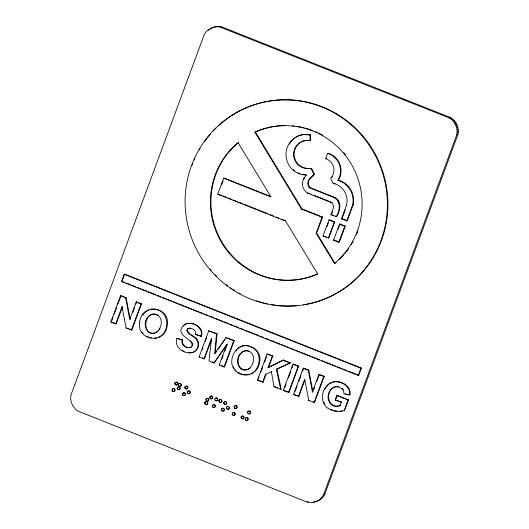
<?xml version="1.0" encoding="UTF-8"?>
<svg xmlns="http://www.w3.org/2000/svg" width="529" height="529" viewBox="0 0 529 529"><rect width="100%" height="100%" fill="white"/><g stroke="black" fill="none" stroke-linecap="round" stroke-linejoin="round"><path stroke-width="0.79" d="M309.987 140.78L310.08 135.054L310.629 134.875L310.53 140.602L309.987 140.78A14.078 13.747 72.1 0 0 293.655 152.683A14.078 13.747 72.1 0 0 306.754 168.553L311.733 168.691L314.457 174.233L310.258 178.094A6.784 6.626 72.1 0 0 309.313 187.716L334.063 197.535C341.423 201.37 339.869 210.773 336.199 216.738L330.942 214.648L333.435 207.857A5.078 4.953 72.1 0 0 331.055 202.475L307.362 192.992A10.924 10.666 72.1 0 1 306.827 174.973A20.281 19.798 72.1 0 1 286.024 155.665A20.281 19.798 72.1 0 1 304.479 134.551L310.08 135.054M182.631 339.783L182.115 339.955C180.422 345.146 187.206 349.848 191.498 346.852C195.763 339.115 174.696 336.451 182.789 326.155C189.038 319.027 204.412 326.75 200.914 336.292L195.604 334.447C196.894 330.043 190.969 326.935 187.464 328.774C185.09 333.845 194.117 335.617 196.193 339.287C199.367 342.792 198.421 348.631 194.751 351.408C186.81 356.229 173.472 348.241 176.851 338.434L182.631 339.783C180.938 344.981 187.722 349.682 192.014 346.687M338.534 386.765L336.927 386.6A7.062 6.897 72.1 0 0 332.609 388.193C324.475 394.403 329.455 409.558 340.418 405.512C328.873 409.915 323.94 395.249 332.093 388.359A7.062 6.897 72.1 0 1 336.411 386.765C340.286 386.739 344.386 389.728 343.969 393.913L349.524 394.991C351.025 386.144 340.504 380.258 332.807 382.09M349.524 394.991L350.039 394.819C351.706 383.71 335.545 377.508 327.92 384.676C320.62 390.951 320.118 404.83 329.686 409.261A18.892 18.442 72.1 0 0 338.375 411.423L341.608 411.192L344.69 410.306L348.558 399.858L337.304 395.394L336.788 395.56L335.148 399.977L341.648 402.185L335.148 399.977M215.158 353.491L217.082 333.733L216.566 333.905L214.642 353.656L225.903 337.608L234.248 340.55L224.547 366.782L224.032 366.947L219.178 365.023L226.815 344.372L227.331 344.207L224.785 351.091M336.199 216.738L336.748 216.566C340.418 210.595 341.965 201.192 334.606 197.357L309.862 187.537L309.313 187.716M456.791 134.743C458.24 128.137 454.887 120.764 448.804 117.729L220.124 27.111A15.394 15.03 72.1 0 0 204.306 34.418L70.965 395.024A15.229 14.865 72.1 0 0 78.107 411.159L307.045 502.067L312.255 502.49A15.229 14.865 72.1 0 0 323.391 495.19L456.791 134.743L457.975 134.359C459.423 127.753 456.071 120.387 449.987 117.352L221.307 26.728A15.394 15.03 72.1 0 0 208.366 30.371M188.595 352.565C195.036 354.357 200.868 346.76 197.906 340.921C196.352 335.816 185.719 334.44 187.98 328.608L190.658 328.04M200.914 336.292L201.43 336.12C204.928 326.585 189.547 318.861 183.305 325.99M331.762 213.723L332.596 211.455M121.472 281.494L124.136 274.286L124.679 274.108L361.433 368.052L358.768 375.259L358.226 375.431L121.472 281.494L125.082 282.532M122.285 280.595L124.679 274.108M115.686 323.953L122.014 306.846L122.523 306.681L116.201 323.788L110.832 322.029L120.533 295.797L121.048 295.632L126.133 297.648L130.24 319.364M111.632 321.09L113.061 317.235M114.198 314.147L116.77 307.204M117.907 304.115L120.48 297.172M122.014 306.846L126.107 328.092L131.866 330.003L141.567 303.772L136.204 302.013L129.724 319.529L125.618 297.814L120.533 295.797M132.772 312.513L134.743 307.177M135.874 304.135L136.72 301.847M131.351 330.169L141.051 303.937L141.567 303.772M223.668 178.207L271.013 196.993L238.057 142.612A77.525 75.687 72.1 0 0 221.869 243.029A77.525 75.687 72.1 0 0 317.625 273.903L285.667 221.162L217.743 194.209L223.668 178.207L224.21 178.028L270.795 196.517M221.671 184.892L223.086 181.077M211.772 338.91L204.412 358.794L199.049 357.035L208.75 330.804L217.082 333.733M202.131 349.92L202.991 347.606M205.272 341.436L206.7 337.581M203.896 358.96L211.54 338.309L209.015 360.99L214.047 362.987L227.331 344.207M221.671 359.502L223.086 355.68M224.032 366.947L233.732 340.716L234.248 340.55M325.652 158.707L327.63 153.37L328.172 153.192A18.085 17.655 72.1 0 1 338.461 180.124A20.816 20.32 72.1 0 1 353.193 204.73L347.269 220.738L346.726 220.917L341.463 218.827L346.396 205.483A17.404 16.994 72.1 0 0 333.078 183.384L330.691 178.161A11.664 11.387 72.1 0 0 325.652 158.707L326.201 158.528M262.615 382.255L265.545 374.327L266.061 374.162L263.131 382.09L257.392 380.186L267.099 353.954L272.832 355.858L268.527 367.51L268.011 367.675L272.323 356.024L272.832 355.858M258.192 379.247L259.051 376.932M260.764 372.304L262.761 366.901M264.474 362.272L266.471 356.87M334.976 263.283L334.434 263.462L316.124 233.249L322.042 217.24L322.591 217.062L316.666 233.071L334.976 263.283A77.525 75.687 72.1 0 0 336.179 262.272M323.047 235.994L328.965 219.985L329.514 219.813L334.771 221.902L328.853 237.905L328.304 238.083L323.047 235.994L326.598 237.012M326.975 226.67L328.383 222.861M328.304 238.083L334.229 222.074L334.771 221.902M333.568 240.173L339.492 224.164L340.035 223.985L345.298 226.075L339.373 242.084L338.831 242.256L333.568 240.173L334.11 239.994L338.62 241.786M338.057 229.322L340.035 223.985M342.283 217.908L345.298 209.755M283.26 390.448L292.96 364.216L293.476 364.051L298.7 366.121L288.999 392.353L283.26 390.448L288.999 392.353M284.628 387.969L286.057 384.107M288.338 377.937L290.626 371.761M292.048 367.906L292.907 365.592M338.831 242.256L344.749 226.247L345.298 226.075M346.726 220.917L352.645 204.908A20.816 20.32 72.1 0 0 337.919 180.303A18.085 17.655 72.1 0 0 327.63 153.37M288.484 392.518L298.184 366.286L298.7 366.121M304.929 379.908L298.878 396.274L293.509 394.515L303.21 368.283L303.725 368.118L308.81 370.135L312.917 391.85L312.401 392.015L308.295 370.3L303.21 368.283M295.169 391.262L297.166 385.859M298.878 381.23L300.875 375.835M302.588 371.199L303.441 368.885M298.363 396.439L304.691 379.333L308.791 400.579L314.543 402.49L324.251 376.258L318.881 374.499L312.401 392.015M313.763 389.569L314.603 387.281M316.858 381.191L319.397 374.334M314.028 402.655L323.735 376.423L324.251 376.258M335.941 399.078L337.304 395.394M339.902 405.677L341.132 402.351M348.558 399.858L348.042 400.023L344.174 410.478L344.69 410.306M358.226 375.431L360.89 368.23L361.433 368.052M313.439 502.107A15.229 14.865 72.1 0 0 324.575 494.807L457.975 134.359M324.892 389.172L325.566 388.002M159.282 329.607L159.989 328.469M214.047 362.987L226.815 344.372M215.627 352.823L216.566 351.487M217.968 349.477L221.254 344.796M222.193 343.46L225.01 339.446M142.784 315.251L144.794 312.56L148.53 309.921M235.927 350.82L236.734 349.742M325.904 387.42L328.436 384.51L331.564 382.52M158.521 330.618C147.214 340.921 139.59 320.805 150.534 314.953A6.989 6.824 72.1 0 1 154.984 314.305C164.142 315.873 162.277 328.8 155.857 332.602M310.258 178.094L314.457 174.233M237.719 348.71C246.481 340.226 263.092 350.396 259.508 362.18C258.608 375.015 241.158 379.677 233.99 369.11C226.842 358.92 237.878 340.709 250.534 346.865C262.715 350.753 261.24 368.852 251.004 374.049M248.2 369.242C254.621 365.44 256.486 352.519 247.327 350.945A6.989 6.824 72.1 0 0 242.877 351.593C232.826 357.022 238.209 376.251 250.065 368.138M158.66 337.403C172.89 329.951 167.409 306.013 150.13 309.333M268.011 367.675L283.385 360.044L290.408 362.828L276.376 369.348L280.72 389.437L281.236 389.271L276.892 369.182M268.527 367.51L283.385 360.044M276.376 369.348L290.408 362.828M265.545 374.327L271.919 371.457M221.168 27.409L222.352 27.025M322.042 217.24L301.47 209.081L254.866 132.171L255.408 131.992A77.525 75.687 72.1 0 1 285.058 125.512M448.804 117.729L449.987 117.352M449.776 118.232L450.959 117.855M217.743 194.209L221.34 195.247M451.673 119.627L452.857 119.243M306.754 168.553L311.733 168.691M453.346 121.3L454.53 120.916M454.748 123.211L455.932 122.827M455.846 125.313L457.03 124.93M456.62 127.562L457.803 127.178M457.049 129.896L458.226 129.519M457.116 132.27L458.299 131.886M337.919 180.303L338.461 180.124M333.078 183.384L333.62 183.206A17.404 16.994 72.1 0 1 335.161 183.589M307.362 192.992L309.835 193.614M311.211 194.586L311.76 194.407M334.063 197.535L334.606 197.357M334.454 197.727L334.996 197.555M301.47 209.081L302.019 208.902L322.591 217.062M335.71 198.633L336.259 198.461M336.828 199.724L337.37 199.552M331.055 202.475L331.597 202.303A5.078 4.953 72.1 0 1 332.225 202.752M337.767 200.974L338.309 200.802M338.507 202.356L339.049 202.177M339.029 203.83L339.578 203.658M339.327 205.371L339.869 205.192M339.387 206.932L339.935 206.76M346.396 205.483L346.945 205.312M339.215 208.486L339.757 208.307M352.645 204.908L353.193 204.73M330.942 214.648L333.739 215.369M341.463 218.827L342.005 218.649L347.269 220.738M316.124 233.249L316.666 233.071M343.625 225.804L344.167 225.625M125.618 297.814L126.133 297.648M110.832 322.029L116.201 323.788M126.107 328.092L126.623 327.927M187.464 328.774L187.98 328.608M186.916 329.607L187.431 329.441M186.79 330.546L187.306 330.38M187.101 331.504L187.616 331.339M195.604 334.447L201.43 336.12M191.855 342.924L192.371 342.759M192.371 343.824L192.887 343.658M192.503 344.71L193.019 344.544M192.325 345.622L192.84 345.457M199.049 357.035L199.565 356.87M219.178 365.023L219.694 364.858M257.392 380.186L263.131 382.09M308.295 370.3L308.81 370.135M271.403 371.623L273.962 386.759L274.478 386.593M293.509 394.515L298.878 396.274M308.791 400.579L309.306 400.413M323.675 494.602L324.859 494.218M307.045 502.067L308.228 501.684M154.931 333.006C144.014 335.174 143.061 318.967 151.049 314.788A6.989 6.824 72.1 0 1 155.5 314.14L158.568 315.357M247.274 369.645C236.357 371.821 235.412 355.607 243.393 351.428A6.989 6.824 72.1 0 1 247.843 350.78M154.203 338.355L156.749 338.077M249.093 374.717L244.543 374.777M339.697 411.198L342.124 411.026M310.629 134.875L305.028 134.373A20.281 19.798 72.1 0 0 289.251 144.119M345.278 393.9L350.039 394.819M176.851 338.434L182.115 339.955M248.372 350.939L249.43 351.249M148.742 337.218L151.532 338.064M241.085 373.858L243.876 374.704M314.047 195.32L330.837 201.999M335.241 215.964L336.748 216.566M328.965 219.985L334.229 222.074M339.492 224.164L344.749 226.247M222.868 195.856L226.683 197.37M228.211 197.972L232.026 199.486M233.553 200.094L237.369 201.609M238.896 202.21L242.712 203.725M244.239 204.333L267.892 213.716M270.18 214.629L273.235 215.839M276.29 217.049L278.578 217.961M281.633 219.171L285.448 220.686M124.136 274.286L360.89 368.23M126.61 283.141L130.445 284.662M131.979 285.27L135.808 286.791M137.342 287.399L141.17 288.913M142.704 289.522L146.533 291.043M148.067 291.651L155.731 294.693M157.258 295.301L161.094 296.822M162.621 297.43L166.456 298.951M167.984 299.559L171.819 301.074M173.353 301.682L177.182 303.203M178.716 303.811L191.736 308.982M193.27 309.591L197.105 311.112M198.633 311.72L202.468 313.241M203.996 313.849L207.831 315.363M209.365 315.972L213.194 317.493M214.728 318.101L222.385 321.143M223.919 321.751L227.748 323.272M229.282 323.88L233.117 325.401M234.645 326.009L238.48 327.524M240.007 328.132L243.843 329.653M245.37 330.261L258.397 335.432M259.931 336.041L263.759 337.562M265.293 338.17L269.122 339.691M270.656 340.299L274.491 341.813M276.019 342.422L279.854 343.943M281.382 344.551L289.046 347.593M290.58 348.201L294.408 349.722M295.942 350.33L299.771 351.851M301.305 352.459L305.134 353.974M306.668 354.582L310.497 356.103M312.031 356.711L319.695 359.753M321.996 360.666L325.057 361.882M326.591 362.491L330.42 364.012M331.954 364.62L335.783 366.141M337.317 366.742L341.145 368.263M342.68 368.872L346.508 370.393M348.042 371.001L355.706 374.043M357.24 374.651L358.768 375.259M136.204 302.013L141.051 303.937M208.75 330.804L216.566 333.905M225.903 337.608L233.732 340.716M267.099 353.954L272.323 356.024M282.87 360.209L289.892 363M292.96 364.216L298.184 366.286M318.881 374.499L323.735 376.423M336.788 395.56L348.042 400.023M127.377 328.225L131.866 330.003M202.336 357.968L204.412 358.794M212.407 361.962L214.562 362.815M221.77 365.678L224.547 366.782M275.225 386.891L277.48 387.783M313.049 401.895L314.543 402.49M273.962 386.759L280.72 389.437M182.452 350.449L184.145 351.243M238.434 372.548L240.424 373.527M146.751 336.232L148.08 336.887M190.176 340.841L191.425 341.78M342.17 388.372L343.559 389.88M235.372 369.923L236.238 370.908M142.162 332.298L143.028 333.283M255.408 131.992L302.019 208.902M233.236 366.65L234.188 368.369M323.827 402.298L324.627 403.931M311.191 168.87L313.909 174.411M185.633 386.382A1.435 1.402 72.1 0 1 187.524 386.507A1.435 1.402 72.1 0 1 187.59 388.445A1.435 1.402 72.1 0 1 185.705 388.65M185.434 388.392A1.435 1.402 72.1 0 1 185.381 386.646M182.75 394.389A1.435 1.402 72.1 0 1 184.145 392.743A1.435 1.402 72.1 0 1 185.514 394.455A1.435 1.402 72.1 0 1 183.642 395.507M183.318 395.328A1.435 1.402 72.1 0 1 182.855 394.746M187.583 391.731A1.435 1.402 72.1 0 1 189.719 391.096A1.435 1.402 72.1 0 1 189.792 393.371A1.435 1.402 72.1 0 1 187.623 392.829M187.517 392.465A1.435 1.402 72.1 0 1 187.504 392.095M206.27 399.144A1.435 1.402 72.1 0 1 208.188 398.383A1.435 1.402 72.1 0 1 208.79 400.413A1.435 1.402 72.1 0 1 206.766 400.817M206.495 400.559A1.435 1.402 72.1 0 1 206.303 400.241M205.08 402.88A1.435 1.402 72.1 0 1 206.614 401.617A1.435 1.402 72.1 0 1 207.877 403.197A1.435 1.402 72.1 0 1 206.343 404.467M205.986 404.374A1.435 1.402 72.1 0 1 205.093 403.257M213.094 404.903A1.435 1.402 72.1 0 1 214.992 405.029A1.435 1.402 72.1 0 1 215.052 406.966A1.435 1.402 72.1 0 1 213.167 407.171M212.903 406.913A1.435 1.402 72.1 0 1 212.711 406.596M212.592 405.862A1.435 1.402 72.1 0 1 212.843 405.168M215.296 398.522A1.435 1.402 72.1 0 1 217.154 398.145A1.435 1.402 72.1 0 1 217.71 400.003A1.435 1.402 72.1 0 1 215.944 400.704M215.627 400.519A1.435 1.402 72.1 0 1 215.356 400.261M219.416 400.155A1.435 1.402 72.1 0 1 221.274 399.779A1.435 1.402 72.1 0 1 221.83 401.637A1.435 1.402 72.1 0 1 220.064 402.338M219.74 402.159A1.435 1.402 72.1 0 1 219.475 401.895M219.284 401.577A1.435 1.402 72.1 0 1 219.244 400.479M224.078 403.482A1.435 1.402 72.1 0 1 225.367 401.471A1.435 1.402 72.1 0 1 226.624 403.541A1.435 1.402 72.1 0 1 224.27 403.799M221.949 410.504A1.435 1.402 72.1 0 1 222.683 408.216A1.435 1.402 72.1 0 1 224.415 409.896A1.435 1.402 72.1 0 1 222.22 410.762M226.934 406.946A1.435 1.402 72.1 0 1 229.361 407.224A1.435 1.402 72.1 0 1 227.946 409.221M227.589 409.135A1.435 1.402 72.1 0 1 226.994 408.692M234.889 405.922A1.435 1.402 72.1 0 1 236.787 406.054A1.435 1.402 72.1 0 1 236.847 407.991A1.435 1.402 72.1 0 1 234.962 408.196M234.697 407.938A1.435 1.402 72.1 0 1 234.638 406.193M232.555 413.387A1.435 1.402 72.1 0 1 234.691 412.759A1.435 1.402 72.1 0 1 234.764 415.027A1.435 1.402 72.1 0 1 232.595 414.485M232.489 414.128A1.435 1.402 72.1 0 1 232.476 413.751M241.396 417.976A1.435 1.402 72.1 0 1 242.447 415.986A1.435 1.402 72.1 0 1 244.074 417.56A1.435 1.402 72.1 0 1 242.183 418.737M241.859 418.558A1.435 1.402 72.1 0 1 241.594 418.3M245.41 418.882A1.435 1.402 72.1 0 1 247.069 417.639A1.435 1.402 72.1 0 1 248.161 419.444A1.435 1.402 72.1 0 1 246.316 420.376M245.721 419.94A1.435 1.402 72.1 0 1 245.423 419.259M247.956 411.873A1.435 1.402 72.1 0 1 250.085 411.238A1.435 1.402 72.1 0 1 250.157 413.513A1.435 1.402 72.1 0 1 247.989 412.97M317.42 274.055A77.525 75.687 72.1 0 1 222.193 242.494A77.525 75.687 72.1 0 1 238.605 142.433M292.511 125.816A77.525 75.687 72.1 0 1 294.144 125.981M297.278 126.405A77.525 75.687 72.1 0 1 304.327 127.859M305.874 128.276A77.525 75.687 72.1 0 1 312.699 130.537M315.634 131.734A77.525 75.687 72.1 0 1 317.096 132.389M318.551 133.07A77.525 75.687 72.1 0 1 322.829 135.318M343.85 152.709A77.525 75.687 72.1 0 1 345.377 154.567M357.816 231.041A77.525 75.687 72.1 0 1 356.334 234.75M353.16 241.27A77.525 75.687 72.1 0 1 351.137 244.742M348.499 248.729A77.525 75.687 72.1 0 1 344.604 253.761M343.559 254.978A77.525 75.687 72.1 0 1 339.122 259.6M332.496 176.455A11.664 11.387 72.1 0 1 331.69 177.499M309.862 187.537A6.784 6.626 72.1 0 1 310.801 177.916M303.646 179.734A10.924 10.666 72.1 0 1 304.565 177.85M305.769 174.795A20.281 19.798 72.1 0 1 302.562 174.378M300.241 173.73A20.281 19.798 72.1 0 1 297.979 172.791M294.541 170.649A20.281 19.798 72.1 0 1 293.278 169.591M307.303 168.381A14.078 13.747 72.1 0 1 294.111 154.6A14.078 13.747 72.1 0 1 306.423 140.364M308.07 140.311A14.078 13.747 72.1 0 1 310.53 140.602M296.835 305.617A103.367 100.913 72.1 0 1 277.798 305.451M276.191 305.266A103.367 100.913 72.1 0 1 271.437 304.572M267.476 303.811A103.367 100.913 72.1 0 1 262.748 302.687M261.187 302.264A103.367 100.913 72.1 0 1 256.545 300.836M240.272 293.774A103.367 100.913 72.1 0 1 238.85 292.98M234.645 290.481A103.367 100.913 72.1 0 1 233.276 289.608M231.92 288.708A103.367 100.913 72.1 0 1 230.578 287.796M227.959 285.911A103.367 100.913 72.1 0 1 226.035 284.443M216.844 276.356A103.367 100.913 72.1 0 1 215.118 274.604M211.263 270.372A103.367 100.913 72.1 0 1 210.205 269.135M192.087 165.279A103.367 100.913 72.1 0 1 192.655 163.778M194.196 160.036A103.367 100.913 72.1 0 1 194.851 158.555M199.301 149.859A103.367 100.913 72.1 0 1 200.121 148.457M204.511 141.706A103.367 100.913 72.1 0 1 210.463 134.102M213.167 131.093A103.367 100.913 72.1 0 1 215.991 128.197M218.325 125.968A103.367 100.913 72.1 0 1 377.686 158.918A103.367 100.913 72.1 0 1 303.368 304.83M172.381 389.509A1.435 1.402 72.1 0 1 174.306 388.749A1.435 1.402 72.1 0 1 174.907 390.779A1.435 1.402 72.1 0 1 172.877 391.189M172.613 390.924A1.435 1.402 72.1 0 1 172.421 390.607M178.637 384.365A1.435 1.402 72.1 0 1 180.766 383.737A1.435 1.402 72.1 0 1 180.839 386.005A1.435 1.402 72.1 0 1 178.67 385.462M177.704 387.413A1.435 1.402 72.1 0 1 179.562 387.043A1.435 1.402 72.1 0 1 180.118 388.901A1.435 1.402 72.1 0 1 178.352 389.595M178.035 389.417A1.435 1.402 72.1 0 1 177.764 389.159M177.466 388.478A1.435 1.402 72.1 0 1 177.453 388.107M254.866 132.171A77.525 75.687 72.1 0 1 350.621 163.044A77.525 75.687 72.1 0 1 334.434 263.462M337.495 411.212A18.892 18.442 72.1 0 1 332.767 410.22M332.126 409.982A18.892 18.442 72.1 0 1 330.202 409.096M139.722 322.035C136.105 340.808 165.2 344.829 167.164 325.54C170.92 306.655 141.593 302.462 139.722 322.035M210.178 396.882A1.435 1.402 72.1 0 0 211.719 398.82A1.435 1.402 72.1 0 0 212.579 396.512A1.435 1.402 72.1 0 0 210.178 396.882M174.881 383.089A1.435 1.402 72.1 0 0 176.428 385.026A1.435 1.402 72.1 0 0 177.281 382.718A1.435 1.402 72.1 0 0 174.881 383.089M175.178 382.996A1.435 1.402 72.1 0 0 176.726 384.933A1.435 1.402 72.1 0 0 177.579 382.626A1.435 1.402 72.1 0 0 175.178 382.996M172.084 389.609A1.435 1.402 72.1 0 0 173.631 391.546A1.435 1.402 72.1 0 0 174.484 389.232A1.435 1.402 72.1 0 0 172.084 389.609M247.658 411.965A1.435 1.402 72.1 0 0 249.205 413.903A1.435 1.402 72.1 0 0 250.058 411.595A1.435 1.402 72.1 0 0 247.658 411.965M178.339 384.464A1.435 1.402 72.1 0 0 179.886 386.401A1.435 1.402 72.1 0 0 180.739 384.087A1.435 1.402 72.1 0 0 178.339 384.464M177.235 387.836A1.435 1.402 72.1 0 0 178.782 389.774A1.435 1.402 72.1 0 0 179.635 387.466A1.435 1.402 72.1 0 0 177.235 387.836M182.525 393.748A1.435 1.402 72.1 0 0 184.066 395.685A1.435 1.402 72.1 0 0 184.925 393.378A1.435 1.402 72.1 0 0 182.525 393.748M187.292 391.824A1.435 1.402 72.1 0 0 188.833 393.761A1.435 1.402 72.1 0 0 189.693 391.453A1.435 1.402 72.1 0 0 187.292 391.824M184.912 387.069A1.435 1.402 72.1 0 0 186.459 389.007A1.435 1.402 72.1 0 0 187.312 386.699A1.435 1.402 72.1 0 0 184.912 387.069M205.973 399.236A1.435 1.402 72.1 0 0 207.52 401.174A1.435 1.402 72.1 0 0 208.373 398.866A1.435 1.402 72.1 0 0 205.973 399.236M204.868 402.615A1.435 1.402 72.1 0 0 206.416 404.553A1.435 1.402 72.1 0 0 207.269 402.238A1.435 1.402 72.1 0 0 204.868 402.615M209.881 396.981A1.435 1.402 72.1 0 0 211.428 398.919A1.435 1.402 72.1 0 0 212.281 396.605A1.435 1.402 72.1 0 0 209.881 396.981M214.827 398.945A1.435 1.402 72.1 0 0 216.374 400.883A1.435 1.402 72.1 0 0 217.227 398.568A1.435 1.402 72.1 0 0 214.827 398.945M212.374 405.591A1.435 1.402 72.1 0 0 213.921 407.528A1.435 1.402 72.1 0 0 214.774 405.221A1.435 1.402 72.1 0 0 212.374 405.591M218.946 400.579A1.435 1.402 72.1 0 0 220.494 402.516A1.435 1.402 72.1 0 0 221.347 400.202A1.435 1.402 72.1 0 0 218.946 400.579M221.426 409.181A1.435 1.402 72.1 0 0 222.974 411.119A1.435 1.402 72.1 0 0 223.827 408.811A1.435 1.402 72.1 0 0 221.426 409.181M223.741 402.476A1.435 1.402 72.1 0 0 225.288 404.414A1.435 1.402 72.1 0 0 226.141 402.106A1.435 1.402 72.1 0 0 223.741 402.476M226.472 407.37A1.435 1.402 72.1 0 0 228.012 409.307A1.435 1.402 72.1 0 0 228.872 406.999A1.435 1.402 72.1 0 0 226.472 407.37M232.257 413.486A1.435 1.402 72.1 0 0 233.805 415.424A1.435 1.402 72.1 0 0 234.658 413.109A1.435 1.402 72.1 0 0 232.257 413.486M234.168 406.616A1.435 1.402 72.1 0 0 235.716 408.553A1.435 1.402 72.1 0 0 236.569 406.246A1.435 1.402 72.1 0 0 234.168 406.616M241.065 416.978A1.435 1.402 72.1 0 0 242.613 418.915A1.435 1.402 72.1 0 0 243.466 416.607A1.435 1.402 72.1 0 0 241.065 416.978M245.198 418.618A1.435 1.402 72.1 0 0 246.745 420.555A1.435 1.402 72.1 0 0 247.598 418.247A1.435 1.402 72.1 0 0 245.198 418.618M191.544 165.458A103.367 100.913 72.1 0 0 302.826 305.002A103.367 100.913 72.1 0 0 364.362 138.644A103.367 100.913 72.1 0 0 191.544 165.458"/></g></svg>
